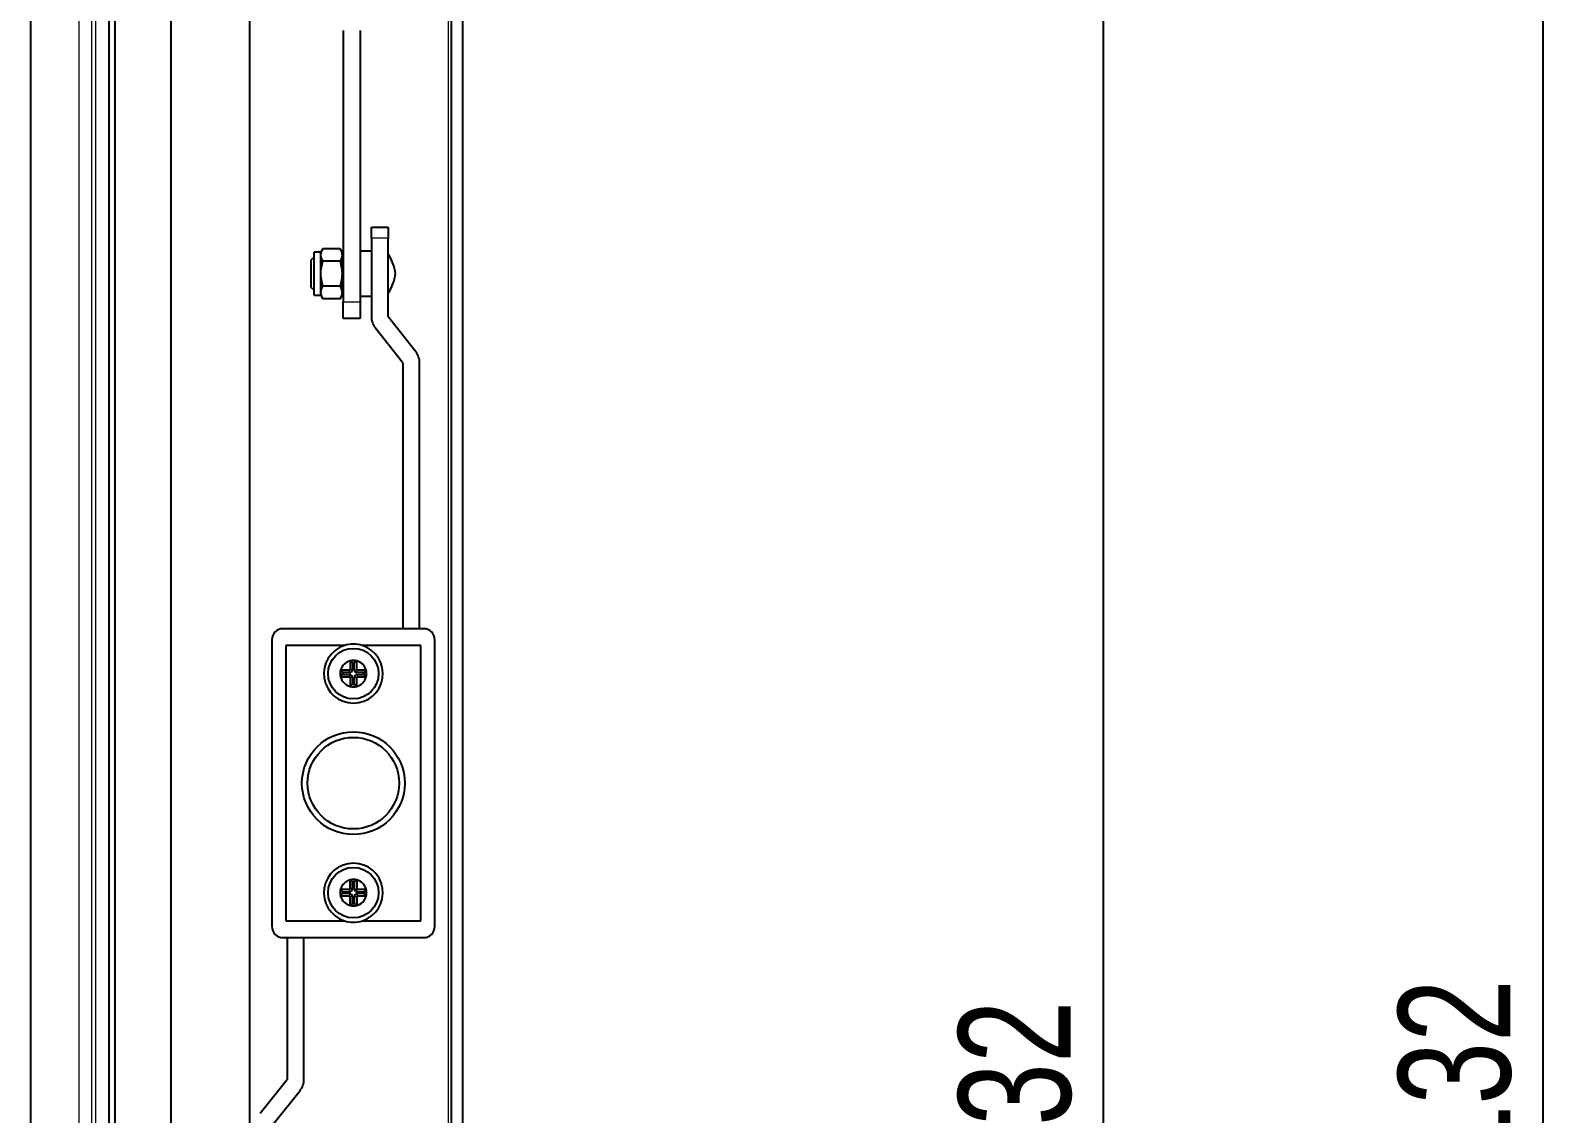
# Model space of a CAD drawing. Header units: millimetres. Extents: x -945 to 2005, y -832 to 978.
# Drawn here: x 1733.9 to 2004.8, y 115.2 to 308 of the extents above; entities that cross this region are included whole.
import ezdxf

# ---------------------------------------------------------------- set-up
doc = ezdxf.new("R2010")
doc.units = ezdxf.units.MM
doc.layers.add('FORMAT', color=7, linetype='Continuous')
doc.styles.add('SLDTEXTSTYLE0', font='TXT', dxfattribs={"width": 0.75})
doc.dimstyles.new('SLDDIMSTYLE0', dxfattribs={"dimtxt": 20, "dimasz": 10, "dimexe": 0, "dimexo": 0.0625, "dimgap": 5, "dimtad": 2, "dimdec": 1, "dimrnd": 1e-09, "dimzin": 12, "dimdsep": 46, "dimtxsty": 'SLDTEXTSTYLE0', "dimsah": 1, "dimcen": 0.09, "dimadec": 0, "dimazin": 3, "dimtfac": 1, "dimtofl": 0, "dimtmove": 0, "dimatfit": 3, "dimfxl": 0, "dimfrac": 2, "dimtolj": 1, "dimtzin": 12, "dimarcsym": 0})

# ---------------------------------------------------------------- blocks, each defined once
blk = doc.blocks.new('_D_8')
at = {"layer": 'FORMAT'}
for p, q in [((1802.91, 690.03), (2004.21, 690.03)), ((2003.21, 690.03), (2003.21, -441.97)), ((1802.91, -441.97), (2004.21, -441.97))]:
    blk.add_line(p, q, dxfattribs=at)
for points in [[(2003.21, 690.03), (2001.67, 680.03), (2004.75, 680.03)], [(2003.21, -441.97), (2004.75, -431.97), (2001.67, -431.97)]]:
    blk.add_solid(points, dxfattribs=at)
at = {"layer": 'FORMAT', "insert": (1977.43, 94.48), "char_height": 20, "attachment_point": 1, "rotation": 90, "style": 'SLDTEXTSTYLE0'}
blk.add_mtext('1132', dxfattribs=at)
blk = doc.blocks.new('_D_11')
at = {"layer": 'FORMAT'}
for p, q in [((1802.91, 340.03), (1925.9, 340.03)), ((1924.9, 340.03), (1924.9, -91.97)), ((1802.91, -91.97), (1925.9, -91.97))]:
    blk.add_line(p, q, dxfattribs=at)
for points in [[(1924.9, 340.03), (1923.36, 330.03), (1926.44, 330.03)], [(1924.9, -91.97), (1926.44, -81.97), (1923.36, -81.97)]]:
    blk.add_solid(points, dxfattribs=at)
at = {"layer": 'FORMAT', "insert": (1899.12, 101.87), "char_height": 20, "attachment_point": 1, "rotation": 90, "style": 'SLDTEXTSTYLE0'}
blk.add_mtext('432', dxfattribs=at)

msp = doc.modelspace()

# ---------------------------------------------------------------- linework, layer by layer
at = {"color": 7, "linetype": 'Continuous', "lineweight": 25}
for p, q in [((1808.9, -553.47), (1808.9, 801.53)), ((1810.9, -553.47), (1810.9, 801.53)), ((1758.9, 768.53), (1758.9, -520.47)), ((1748.9, 739.03), (1748.9, -490.97)), ((1733.9, 724.03), (1733.9, -475.97)), ((1772.9, 319.03), (1772.9, -70.97)), ((1789.6, 308.03), (1789.6, 259.73)), ((1792.6, 308.03), (1792.6, 259.73)), ((1794.6, 273.03), (1797.6, 273.03)), ((1794.6, 271.03), (1794.6, 273.03)), ((1794.6, 271.03), (1794.6, 257.1)), ((1797.6, 273.03), (1797.6, 271.03)), ((1797.6, 257.1), (1797.6, 271.03)), ((1785.6, 268.58), (1784.4, 268.58)), ((1784.4, 264.73), (1784.4, 268.58)), ((1785.94, 269.18), (1785.6, 268.58)), ((1785.6, 264.73), (1785.6, 268.58)), ((1789.05, 269.18), (1785.94, 269.18)), ((1789.4, 268.58), (1789.05, 269.18)), ((1789.4, 268.58), (1789.4, 260.88)), ((1794.6, 268.73), (1792.6, 268.73)), ((1784.4, 267.68), (1783.9, 267.18)), ((1783.9, 262.28), (1783.9, 267.18)), ((1789.05, 266.96), (1785.94, 266.96)), ((1789.6, 267.68), (1789.4, 267.68)), ((1784.4, 260.88), (1784.4, 264.73)), ((1785.6, 260.88), (1785.6, 264.73)), ((1783.9, 262.28), (1784.4, 261.78)), ((1784.4, 260.88), (1785.6, 260.88)), ((1785.6, 260.88), (1785.94, 260.28)), ((1789.05, 262.51), (1785.94, 262.51)), ((1789.05, 260.28), (1785.94, 260.28)), ((1789.05, 260.28), (1789.4, 260.88)), ((1789.4, 261.78), (1789.6, 261.78)), ((1792.6, 260.73), (1794.6, 260.73)), ((1789.6, 256.73), (1789.6, 259.73)), ((1792.6, 259.73), (1792.6, 256.73)), ((1792.6, 256.73), (1789.6, 256.73)), ((1795.28, 255.12), (1800.15, 248.95)), ((1802.51, 250.8), (1797.64, 256.98)), ((1800.2, 248.82), (1800.2, 201.53)), ((1803.2, 201.53), (1803.2, 248.82)), ((1803.9, 201.53), (1778.9, 201.53)), ((1776.9, 199.53), (1776.9, 148.53)), ((1779.4, 198.53), (1779.4, 149.53)), ((1789.79, 198.53), (1779.4, 198.53)), ((1803.4, 198.53), (1793, 198.53)), ((1803.4, 149.53), (1803.4, 198.53)), ((1805.9, 148.53), (1805.9, 199.53)), ((1790.8, 195.8), (1790.8, 194.23)), ((1791.23, 195.44), (1790.8, 195.8)), ((1791.23, 195.44), (1791.23, 194.23)), ((1791.56, 195.44), (1792, 195.8)), ((1791.56, 194.23), (1791.56, 195.44)), ((1792, 194.23), (1792, 195.8)), ((1789.49, 193.7), (1789.12, 194.13)), ((1790.7, 194.13), (1789.12, 194.13)), ((1789.49, 193.37), (1789.12, 192.93)), ((1789.12, 192.93), (1790.7, 192.93)), ((1790.7, 193.7), (1789.49, 193.7)), ((1789.49, 193.37), (1790.7, 193.37)), ((1790.8, 192.83), (1790.8, 191.26)), ((1791.23, 192.83), (1791.23, 191.63)), ((1791.56, 191.63), (1791.56, 192.83)), ((1792, 191.26), (1792, 192.83)), ((1793.67, 194.13), (1792.1, 194.13)), ((1793.3, 193.7), (1792.1, 193.7)), ((1792.1, 193.37), (1793.3, 193.37)), ((1792.1, 192.93), (1793.67, 192.93)), ((1793.3, 193.7), (1793.67, 194.13)), ((1793.3, 193.37), (1793.67, 192.93)), ((1791.23, 191.63), (1790.8, 191.26)), ((1791.56, 191.63), (1792, 191.26)), ((1789.49, 154.7), (1789.12, 155.13)), ((1789.12, 155.13), (1790.7, 155.13)), ((1789.49, 154.7), (1790.7, 154.7)), ((1790.8, 155.23), (1790.8, 156.8)), ((1791.23, 156.44), (1790.8, 156.8)), ((1791.23, 155.23), (1791.23, 156.44)), ((1791.56, 156.44), (1792, 156.8)), ((1791.56, 156.44), (1791.56, 155.23)), ((1792, 156.8), (1792, 155.23)), ((1792.1, 155.13), (1793.67, 155.13)), ((1792.1, 154.7), (1793.3, 154.7)), ((1793.3, 154.7), (1793.67, 155.13)), ((1789.49, 154.37), (1789.12, 153.93)), ((1790.7, 153.93), (1789.12, 153.93)), ((1790.7, 154.37), (1789.49, 154.37)), ((1790.8, 152.26), (1790.8, 153.83)), ((1791.23, 152.63), (1790.8, 152.26)), ((1791.23, 152.63), (1791.23, 153.83)), ((1791.56, 153.83), (1791.56, 152.63)), ((1791.56, 152.63), (1792, 152.26)), ((1792, 153.83), (1792, 152.26)), ((1793.3, 154.37), (1792.1, 154.37)), ((1793.67, 153.93), (1792.1, 153.93)), ((1793.3, 154.37), (1793.67, 153.93)), ((1779.4, 149.53), (1789.79, 149.53)), ((1793, 149.53), (1803.4, 149.53)), ((1778.9, 146.53), (1803.9, 146.53)), ((1779.6, 146.53), (1779.6, 121.3)), ((1782.6, 121.3), (1782.6, 146.53)), ((1779.55, 121.18), (1774.79, 115.21)), ((1777.14, 113.34), (1781.9, 119.31))]:
    msp.add_line(p, q, dxfattribs=at)
at = {"color": 8, "linetype": 'Continuous', "lineweight": 18}
for p, q in [((1808.3, 798.93), (1808.3, -550.87)), ((1747.8, 737.93), (1747.8, -489.87)), ((1747.9, 738.03), (1747.9, -489.97)), ((1744.8, 734.93), (1744.8, -486.87)), ((1745.49, 735.62), (1745.49, -487.56)), ((1742.49, 732.62), (1742.49, -484.56)), ((1797.6, 271.03), (1794.6, 271.03)), ((1789.6, 259.73), (1792.6, 259.73)), ((1790.7, 193.7), (1790.7, 194.13)), ((1790.7, 193.37), (1790.7, 192.93)), ((1791.23, 194.23), (1790.8, 194.23)), ((1791.23, 192.83), (1790.8, 192.83)), ((1791.56, 194.23), (1792, 194.23)), ((1791.56, 192.83), (1792, 192.83)), ((1792.1, 193.7), (1792.1, 194.13)), ((1792.1, 193.37), (1792.1, 192.93)), ((1790.7, 154.7), (1790.7, 155.13)), ((1791.23, 155.23), (1790.8, 155.23)), ((1791.56, 155.23), (1792, 155.23)), ((1792.1, 154.7), (1792.1, 155.13)), ((1790.7, 154.37), (1790.7, 153.93)), ((1791.23, 153.83), (1790.8, 153.83)), ((1791.56, 153.83), (1792, 153.83)), ((1792.1, 154.37), (1792.1, 153.93))]:
    msp.add_line(p, q, dxfattribs=at)
at = {"color": 7, "linetype": 'Continuous', "lineweight": 25}
for centre, radius in [((1791.4, 193.53), 4.5), ((1791.4, 174.03), 9.15), ((1791.4, 174.03), 8.15), ((1791.4, 154.53), 4.5)]:
    msp.add_circle(centre, radius, dxfattribs=at)
for centre, radius, start, end in [((1790.95, 263.77), 8, 6.8819, 33.8709), ((1790.95, 265.69), 8, 326.1291, 353.1181), ((1797.8, 257.1), 3.2, 180, 218.264), ((1797.8, 257.1), 0.2, 180, 218.264), ((1800, 248.82), 3.2, 0, 38.264), ((1800, 248.82), 0.2, 0, 38.264), ((1778.9, 199.53), 2, 90, 180), ((1803.9, 199.53), 2, 0, 90), ((1791.4, 193.53), 5.25, 107.7528, 72.2472), ((1791.4, 193.53), 5.25, 72.2472, 107.7528), ((1791.4, 193.53), 2.35, 104.7925, 165.2075), ((1791.4, 193.53), 2.35, 75.2075, 104.7925), ((1791.4, 193.53), 1.91, 85.1056, 94.8944), ((1791.4, 193.53), 2.35, 14.7925, 75.2075), ((1791.4, 193.53), 2.35, 165.2075, 194.7925), ((1791.4, 193.53), 2.35, 194.7925, 255.2075), ((1791.4, 193.53), 1.91, 175.1056, 184.8944), ((1790.7, 194.23), 0.1, 270, 0), ((1790.7, 194.23), 0.537, 270, 0), ((1790.7, 192.83), 0.537, 0, 90), ((1790.7, 192.83), 0.1, 0, 90), ((1792.1, 194.23), 0.537, 180, 270), ((1792.1, 192.83), 0.537, 90, 180), ((1792.1, 194.23), 0.1, 180, 270), ((1791.4, 193.53), 2.35, 284.7925, 345.2075), ((1792.1, 192.83), 0.1, 90, 180), ((1791.4, 193.53), 1.91, 355.1056, 4.8944), ((1791.4, 193.53), 2.35, 345.2075, 14.7925), ((1791.4, 193.53), 2.35, 255.2075, 284.7925), ((1791.4, 193.53), 1.91, 265.1056, 274.8944), ((1791.4, 154.53), 5.25, 287.7528, 252.2472), ((1791.4, 154.53), 2.35, 165.2075, 194.7925), ((1791.4, 154.53), 2.35, 104.7925, 165.2075), ((1791.4, 154.53), 1.91, 175.1056, 184.8944), ((1790.7, 155.23), 0.1, 270, 0), ((1790.7, 155.23), 0.537, 270, 0), ((1791.4, 154.53), 2.35, 75.2075, 104.7925), ((1791.4, 154.53), 1.91, 85.1056, 94.8944), ((1792.1, 155.23), 0.537, 180, 270), ((1791.4, 154.53), 2.35, 14.7925, 75.2075), ((1792.1, 155.23), 0.1, 180, 270), ((1791.4, 154.53), 1.91, 355.1056, 4.8944), ((1791.4, 154.53), 2.35, 345.2075, 14.7925), ((1791.4, 154.53), 2.35, 194.7925, 255.2075), ((1790.7, 153.83), 0.537, 0, 90), ((1790.7, 153.83), 0.1, 0, 90), ((1791.4, 154.53), 2.35, 255.2075, 284.7925), ((1791.4, 154.53), 1.91, 265.1056, 274.8944), ((1792.1, 153.83), 0.537, 90, 180), ((1791.4, 154.53), 2.35, 284.7925, 345.2075), ((1792.1, 153.83), 0.1, 90, 180), ((1791.4, 154.53), 5.25, 252.2472, 287.7528), ((1778.9, 148.53), 2, 180, 270), ((1803.9, 148.53), 2, 270, 0), ((1779.4, 121.3), 0.2, 321.4416, 0), ((1779.4, 121.3), 3.2, 321.4416, 0)]:
    msp.add_arc(centre, radius, start, end, dxfattribs=at)
for points, knots in [([(1785.94, 266.96), (1785.76, 267.36), (1785.43, 268.1), (1785.78, 268.84), (1785.94, 269.18)], [0, 0, 0, 0, 0.534707, 1, 1, 1, 1]), ([(1789.05, 269.18), (1789.23, 268.79), (1789.56, 268.04), (1789.21, 267.3), (1789.05, 266.96)], [0, 0, 0, 0, 0.534707, 1, 1, 1, 1]), ([(1785.94, 262.51), (1785.77, 263.26), (1785.43, 264.75), (1785.77, 266.23), (1785.94, 266.96)], [0, 0, 0, 0, 0.508481, 1, 1, 1, 1]), ([(1789.05, 266.96), (1789.22, 266.2), (1789.57, 264.72), (1789.22, 263.24), (1789.05, 262.51)], [0, 0, 0, 0, 0.508481, 1, 1, 1, 1]), ([(1785.94, 260.28), (1785.76, 260.68), (1785.43, 261.42), (1785.78, 262.16), (1785.94, 262.51)], [0, 0, 0, 0, 0.534707, 1, 1, 1, 1]), ([(1789.05, 262.51), (1789.23, 262.11), (1789.56, 261.37), (1789.21, 260.63), (1789.05, 260.28)], [0, 0, 0, 0, 0.534707, 1, 1, 1, 1])]:
    msp.add_open_spline(points, degree=3, knots=knots, dxfattribs=at)

# ---------------------------------------------------------------- dimensions: what is measured, and where the dimension line sits
at = {"layer": 'FORMAT'}
for base, p1, p2, picture, middle in [((2003.21, -441.97), (1802.9, 690.03), (1802.9, -441.97), '_D_8', (2003.21, 124.03)), ((1924.9, -91.97), (1802.9, 340.03), (1802.9, -91.97), '_D_11', (1924.9, 124.03))]:
    dim = msp.add_linear_dim(base=base, p1=p1, p2=p2, angle=90, dimstyle='SLDDIMSTYLE0', dxfattribs=at)
    dim.commit()
    dim.dimension.update_dxf_attribs({"geometry": picture, "text_midpoint": middle, "dimtype": 160})

doc.saveas('drawing.dxf')
